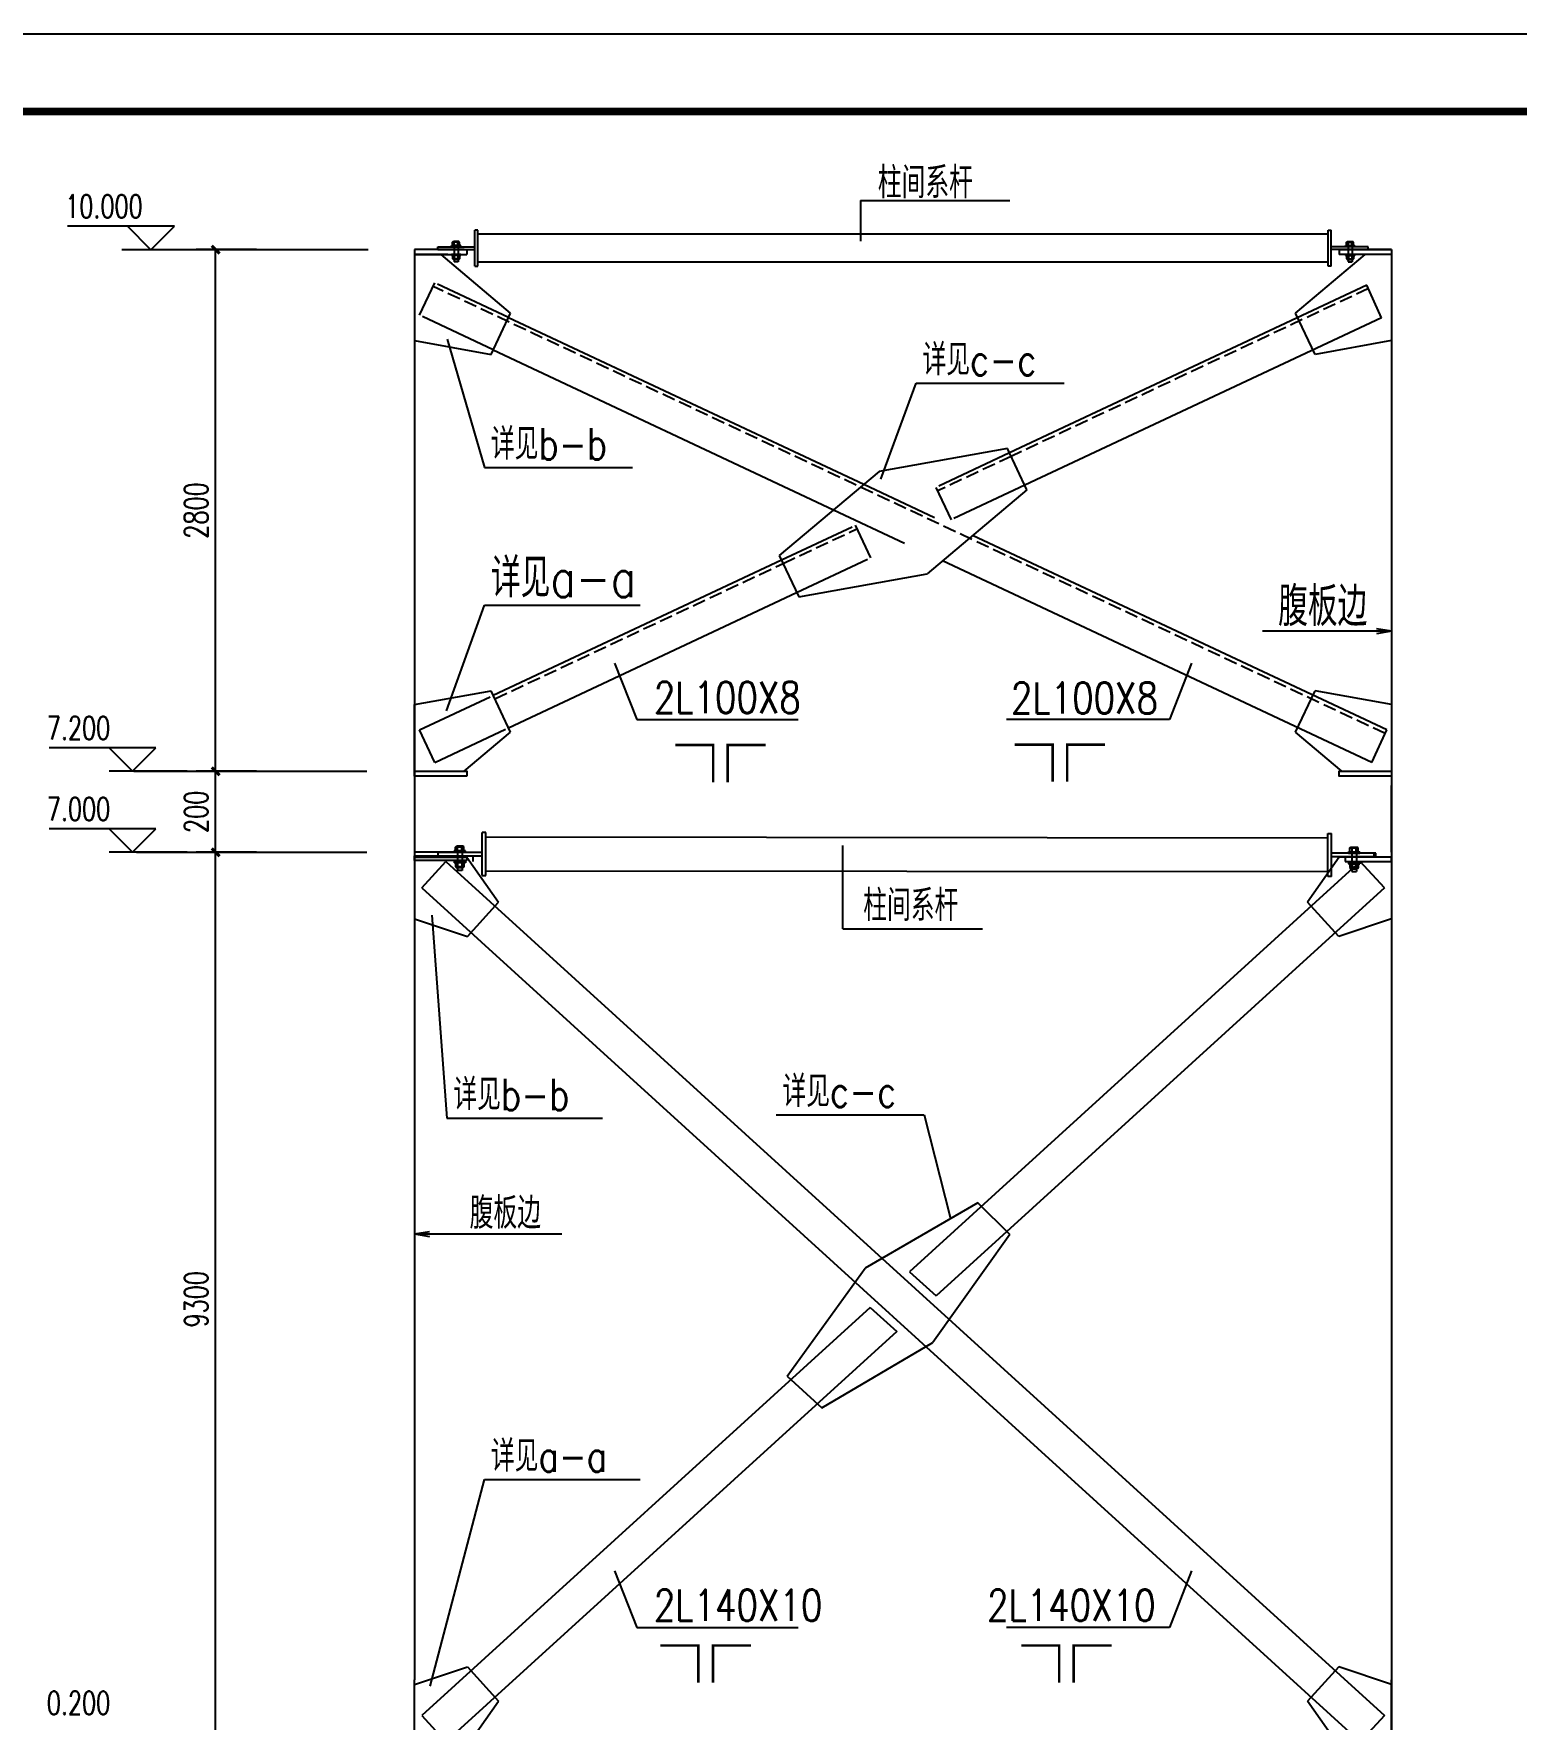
# Model space of a CAD drawing. Extents: x 14475413 to 15955882, y -732572 to -282951.
# Drawn here: x 15748312 to 15767356, y -488474 to -466825 of the extents above; entities that cross this region are included whole.
import ezdxf

# ---------------------------------------------------------------- set-up
doc = ezdxf.new("R2010")
doc.units = 0
doc.header["$LTSCALE"] = 1000
doc.header["$MEASUREMENT"] = 0
for name, pattern in [('DASH', [0.35, 0.25, -0.1]), ('x1', [2.5, 1.5, -1]), ('X2', [1.25, 0.75, -0.5])]:
    doc.linetypes.add(name, pattern=pattern)
for name, color, linetype in [('2D_GROUND', 151, 'Continuous'), ('3T_WOOD', 21, 'Continuous'), ('DIM_ELEV', 3, 'Continuous'), ('LS', 2, 'Continuous'), ('LSX', 2, 'X2'), ('PUB_DIM', 3, 'Continuous'), ('PUB_TEXT', 7, 'Continuous'), ('RED', 1, 'Continuous'), ('S', 2, 'Continuous'), ('TK', 4, 'Continuous'), ('X1', 2, 'x1'), ('线条', 44, 'Continuous')]:
    doc.layers.add(name, color=color, linetype=linetype)
doc.styles.add('_HZHT', font='txt.shx', dxfattribs={"bigfont": 'HZHT.shx'})
doc.styles.add('_TCH_DIM', font='SIMPLEX', dxfattribs={"bigfont": 'GBCBIG'})
doc.styles.add('_TCH_DIM_T3', font='SIMPLEX', dxfattribs={"width": 0.705882, "bigfont": 'GBCBIG'})
doc.dimstyles.new('_TCH_ARCH&&150', dxfattribs={"dimtxt": 446.25, "dimasz": 150, "dimexe": 375, "dimexo": 450, "dimgap": 150, "dimtad": 1, "dimdec": 0, "dimzin": 0, "dimdsep": 46, "dimtxsty": '_TCH_DIM_T3', "dimblk": 'ARCHTICK', "dimcen": 0.09, "dimclrt": 7, "dimazin": 2, "dimtfac": 1, "dimtdec": 0, "dimtix": 1, "dimtmove": 2, "dimatfit": 3, "dimfxl": 0, "dimtolj": 1, "dimtzin": 0, "dimarcsym": 0})

# ---------------------------------------------------------------- blocks, each defined once
blk = doc.blocks.new('A$C197D790D')
at = {"layer": 'LS'}
for p, q in [((6, 63), (0, 57)), ((0, 57), (0, 15)), ((6, 9), (0, 15)), ((30, 63), (6, 63)), ((6, 63), (6, 9)), ((30, 49), (6, 49)), ((30, 22), (6, 22)), ((30, 9), (6, 9)), ((30, 72), (30, 0)), ((39, 72), (30, 72)), ((39, 72), (39, 0)), ((99, 72), (99, 0)), ((99, 72), (108, 72)), ((108, 72), (108, 0)), ((108, 63), (108, 9)), ((108, 63), (132, 63)), ((108, 49), (132, 49)), ((108, 22), (132, 22)), ((108, 9), (132, 9)), ((132, 63), (132, 9)), ((132, 63), (139, 57)), ((132, 9), (139, 15)), ((139, 57), (139, 15)), ((139, 51), (157, 51)), ((139, 21), (157, 21)), ((157, 51), (157, 21)), ((39, 0), (30, 0)), ((99, 0), (108, 0))]:
    blk.add_line(p, q, dxfattribs=at)
at = {"layer": 'LSX'}
for p, q in [((30, 51), (139, 51)), ((30, 21), (139, 21))]:
    blk.add_line(p, q, dxfattribs=at)
blk = doc.blocks.new('GBTSD')
at = {"color": 4}
for p, q in [((-877737, -92008), (-877737, -92117)), ((-877737, -92008), (-877737, -92117)), ((-877737, -92026), (-877737, -92117)), ((-861011, -92026), (-861011, -92117))]:
    blk.add_line(p, q, dxfattribs=at)
for q in [(-870643, -91812), (-867963, -93409)]:
    blk.add_line((-870643, -93409), q)
at = {"layer": 'RED', "color": 4}
for p, q in [((-877485, -91562), (-877553, -91562)), ((-877553, -92387), (-877553, -91562)), ((-877485, -92387), (-877485, -91562)), ((-861339, -91668), (-877485, -91650)), ((-861339, -91580), (-861271, -91580)), ((-861339, -92405), (-861339, -91580)), ((-861271, -92405), (-861271, -91580)), ((-878404, -91941), (-877553, -91941)), ((-878404, -92008), (-877553, -92008)), ((-860420, -91959), (-861271, -91959)), ((-860420, -92026), (-861271, -92026)), ((-860456, -92026), (-860456, -91970)), ((-860420, -92026), (-860420, -91959)), ((-877553, -92387), (-877485, -92387)), ((-861339, -92317), (-877485, -92299)), ((-861271, -92405), (-861339, -92405))]:
    blk.add_line(p, q, dxfattribs=at)
at = {"layer": '线条', "color": 4}
blk.add_line((-878404, -91941), (-878404, -92008), dxfattribs=at)
at = {"yscale": 3, "zscale": 3}
for p, xscale, rotation in [((-878093, -91821), 3, 270), ((-860731, -91839), -3, 90)]:
    blk.add_blockref('A$C197D790D', p, dxfattribs=dict(at, xscale=xscale, rotation=rotation))
at = {"layer": 'PUB_TEXT', "style": '_HZHT', "width": 0.8}
blk.add_text('柱间系杆', height=600, dxfattribs=at).set_placement((-870250, -93259))
blk = doc.blocks.new('_ArchTick')
at = {"color": 0, "linetype": 'ByBlock', "const_width": 0.4}
blk.add_lwpolyline([(-0.5, -0.5), (0.5, 0.5)], dxfattribs=at)
blk = doc.blocks.new('*D1741')
at = {"layer": 'Defpoints', "color": 0}
for p in [(15825709, -23254), (15826942, -23254), (15826942, -33254)]:
    blk.add_point(p, dxfattribs=at)
at = {"layer": 'PUB_DIM', "color": 0, "lineweight": -2}
for p, q in [((15826492, -23254), (15825334, -23254)), ((15825709, -33254), (15825709, -23254)), ((15826492, -33254), (15825334, -33254))]:
    blk.add_line(p, q, dxfattribs=at)
at = {"layer": 'PUB_DIM', "color": 0, "lineweight": -2, "xscale": 150, "yscale": 150, "zscale": 150}
for p, rotation in [((15825709, -23254), 90), ((15825709, -33254), 270)]:
    blk.add_blockref('_ArchTick', p, dxfattribs=dict(at, rotation=rotation))
at = {"layer": 'PUB_DIM', "color": 7, "insert": (15825336, -28254), "char_height": 446.2, "attachment_point": 5, "rotation": 90, "style": '_TCH_DIM_T3'}
blk.add_mtext('\\A1;2800', dxfattribs=at)
blk = doc.blocks.new('*D1742')
at = {"layer": 'Defpoints', "color": 0}
for p in [(15825709, -33254), (15826942, -33254), (15826942, -34807)]:
    blk.add_point(p, dxfattribs=at)
at = {"layer": 'PUB_DIM', "color": 0, "lineweight": -2}
for p, q in [((15826492, -33254), (15825334, -33254)), ((15825709, -34807), (15825709, -33254)), ((15826492, -34807), (15825334, -34807))]:
    blk.add_line(p, q, dxfattribs=at)
at = {"layer": 'PUB_DIM', "color": 0, "lineweight": -2, "xscale": 150, "yscale": 150, "zscale": 150}
for p, rotation in [((15825709, -33254), 90), ((15825709, -34807), 270)]:
    blk.add_blockref('_ArchTick', p, dxfattribs=dict(at, rotation=rotation))
at = {"layer": 'PUB_DIM', "color": 7, "insert": (15825336, -34031), "char_height": 446.2, "attachment_point": 5, "rotation": 90, "style": '_TCH_DIM_T3'}
blk.add_mtext('\\A1;200', dxfattribs=at)
blk = doc.blocks.new('*D1743')
at = {"layer": 'Defpoints', "color": 0}
for p in [(15825709, -34807), (15826942, -34807), (15826942, -51944)]:
    blk.add_point(p, dxfattribs=at)
at = {"layer": 'PUB_DIM', "color": 0, "lineweight": -2}
for p, q in [((15826492, -34807), (15825334, -34807)), ((15825709, -51944), (15825709, -34807)), ((15826492, -51944), (15825334, -51944))]:
    blk.add_line(p, q, dxfattribs=at)
at = {"layer": 'PUB_DIM', "color": 0, "lineweight": -2, "xscale": 150, "yscale": 150, "zscale": 150}
for p, rotation in [((15825709, -34807), 90), ((15825709, -51944), 270)]:
    blk.add_blockref('_ArchTick', p, dxfattribs=dict(at, rotation=rotation))
at = {"layer": 'PUB_DIM', "color": 7, "insert": (15825336, -43375), "char_height": 446.2, "attachment_point": 5, "rotation": 90, "style": '_TCH_DIM_T3'}
blk.add_mtext('\\A1;9300', dxfattribs=at)
blk = doc.blocks.new('GeYuanFrame_45217454', base_point=(20.09, 4.53))
at = {"layer": 'TK'}
blk.add_lwpolyline([(20.09, 4.53), (20.09, 598.53), (861.09, 598.53), (861.09, 4.53)], close=True, dxfattribs=at)
at = {"layer": 'TK', "const_width": 1}
blk.add_lwpolyline([(45.09, 588.53), (851.09, 588.53), (851.09, 14.53), (45.09, 14.53)], close=True, dxfattribs=at)
blk = doc.blocks.new('1231S321')
for p, q in [((15838075.4, -22310.3), (15840937.7, -22310.3)), ((15823912.1, -23254.2), (15828636.6, -23254.2)), ((15830525.8, -23254.2), (15830525.8, -23345.2)), ((15847251.4, -23254.2), (15848254, -23254.2)), ((15847251.4, -23254.2), (15847251.4, -23345.2)), ((15829523.2, -23345.2), (15830525.8, -23345.2)), ((15848254, -23345.2), (15847251.4, -23345.2)), ((15829523.2, -24806.9), (15829523.2, -50666.8)), ((15848254, -24806.9), (15848254, -51942.9)), ((15830146.5, -24973.2), (15830863.8, -27429.3)), ((15838463.8, -27656), (15839138.7, -25815.5)), ((15839138.7, -25815.5), (15841977.3, -25815.5)), ((15830136.1, -32094.6), (15830863.8, -30069.2)), ((15830863.8, -30069.2), (15833846.8, -30069.2)), ((15848254, -30568.2), (15845776.1, -30568.2)), ((15848254, -30568.2), (15847966.2, -30520.5)), ((15848254, -30568.2), (15847966.2, -30615.8)), ((15833356.1, -31181.2), (15833783, -32262.8)), ((15844421, -31181.2), (15843994.1, -32262.8)), ((15833783, -32262.8), (15836876.9, -32262.8)), ((15843994.1, -32262.8), (15840869.7, -32262.8)), ((15824141.8, -33254), (15828605.7, -33254)), ((15824192.7, -34806.7), (15828605.7, -34806.7)), ((15829523.2, -34897.6), (15830525.8, -34897.6)), ((15829661.9, -35488.1), (15830124, -34980.2)), ((15830525.8, -34897.6), (15831133.9, -35764)), ((15847251.4, -34897.6), (15846643.2, -35764)), ((15848254, -34897.6), (15847251.4, -34897.6)), ((15848115.2, -35488.1), (15847653.1, -34980.2)), ((15830537.2, -36419.8), (15831133.9, -35764)), ((15847240, -36419.8), (15846643.2, -35764)), ((15829523.2, -36078.7), (15830537.2, -36419.8)), ((15829855, -36014.5), (15830143.3, -39900.5)), ((15848254, -36078.7), (15847240, -36419.8)), ((15830143.3, -39900.5), (15833126.3, -39900.5)), ((15836452.8, -39840.5), (15839291.4, -39840.5)), ((15839291.4, -39840.5), (15839798.1, -41828.3)), ((15829523.2, -42120.6), (15829810.9, -42073)), ((15829523.2, -42120.6), (15829810.9, -42168.2)), ((15829823.4, -50790.4), (15830863.8, -46829.9)), ((15830863.8, -46829.9), (15833846.8, -46829.9)), ((15833356.1, -48582.7), (15833783, -49664.3)), ((15844421, -48582.7), (15843994.1, -49664.3)), ((15833783, -49664.3), (15836876.9, -49664.3)), ((15843994.1, -49664.3), (15840869.7, -49664.3)), ((15829523.2, -50761.8), (15830537.2, -50420.7)), ((15830537.2, -50420.7), (15831133.9, -51076.5)), ((15847240, -50420.7), (15846643.2, -51076.5)), ((15848254, -50761.8), (15847240, -50420.7)), ((15829661.9, -51352.4), (15830124, -51860.3)), ((15830525.8, -51942.9), (15831133.9, -51076.5)), ((15847251.4, -51942.9), (15846643.2, -51076.5)), ((15848115.3, -51352.4), (15847653.1, -51860.3))]:
    blk.add_line(p, q)
at = {"const_width": 50}
for points in [[(15834519.7, -32751.5), (15835247.7, -32751.5), (15835247.7, -33463.5)], [(15836253.9, -32751.5), (15835525.9, -32751.5), (15835525.9, -33463.5)], [(15841027.9, -32742), (15841755.9, -32742), (15841755.9, -33454)], [(15842762.1, -32742), (15842034.1, -32742), (15842034.1, -33454)], [(15834236.7, -50011.8), (15834964.7, -50011.8), (15834964.7, -50723.8)], [(15835970.9, -50011.8), (15835242.9, -50011.8), (15835242.9, -50723.8)], [(15841153.5, -50011.8), (15841881.5, -50011.8), (15841881.5, -50723.8)], [(15842887.7, -50011.8), (15842159.7, -50011.8), (15842159.7, -50723.8)]]:
    blk.add_lwpolyline(points, dxfattribs=at)
for points in [[(15830525.8, -33344.9), (15829523.2, -33344.9), (15829523.2, -33254), (15830525.8, -33254)], [(15848254, -33344.9), (15847251.4, -33344.9), (15847251.4, -33254), (15848254, -33254)], [(15830525.8, -34965.1), (15829523.2, -34965.1), (15829523.2, -34874.2), (15830525.8, -34874.2)], [(15847362.4, -34983.3), (15848254, -34983.3), (15848254, -34897.6), (15847362.4, -34897.6)]]:
    blk.add_lwpolyline(points, close=True)
at = {"layer": 'DIM_ELEV'}
for p, q in [((15824918.7, -22804.6), (15822871.1, -22804.6)), ((15824468.7, -23254.6), (15824018.7, -22804.6)), ((15824468.7, -23254.6), (15824918.7, -22804.6)), ((15825518.7, -23254.6), (15824018.7, -23254.6)), ((15824566.1, -32804), (15822518.5, -32804)), ((15824116.1, -33254), (15823666.1, -32804)), ((15824116.1, -33254), (15824566.1, -32804)), ((15825166.1, -33254), (15823666.1, -33254)), ((15824566.1, -34356.7), (15822518.5, -34356.7)), ((15824116.1, -34806.7), (15823666.1, -34356.7)), ((15824116.1, -34806.7), (15824566.1, -34356.7)), ((15825166.1, -34806.7), (15823666.1, -34806.7))]:
    blk.add_line(p, q, dxfattribs=at)
at = {"layer": 'PUB_TEXT'}
for p, q in [((15830863.8, -27429.3), (15833702.5, -27429.3)), ((15829523.2, -42120.6), (15832348, -42120.6))]:
    blk.add_line(p, q, dxfattribs=at)
at = {"layer": 'RED', "color": 4}
for p, q in [((15830679.9, -23569.9), (15830679.9, -22882.4)), ((15830736.2, -22882.4), (15830679.9, -22882.4)), ((15830736.2, -23569.9), (15830736.2, -22882.4)), ((15847041, -23569.9), (15847041, -22882.4)), ((15847041, -22882.4), (15847097.2, -22882.4)), ((15847097.2, -23569.9), (15847097.2, -22882.4)), ((15829970.7, -23198), (15830679.9, -23198)), ((15829970.7, -23254.2), (15829970.7, -23198)), ((15829970.7, -23254.2), (15830679.9, -23254.2)), ((15847041, -22955.5), (15830736.2, -22955.5)), ((15847806.4, -23198), (15847097.2, -23198)), ((15847806.4, -23254.2), (15847097.2, -23254.2)), ((15847806.4, -23254.2), (15847806.4, -23198)), ((15830679.9, -23569.9), (15830736.2, -23569.9)), ((15847041, -23496.7), (15830736.2, -23496.7)), ((15847097.2, -23569.9), (15847041, -23569.9))]:
    blk.add_line(p, q, dxfattribs=at)
at = {"layer": 'S'}
for p, q in [((15830474.8, -23254.2), (15829523.2, -23254.2)), ((15829523.2, -23254.2), (15829523.2, -24998.4)), ((15848254, -23254.2), (15847302.3, -23254.2)), ((15848254, -23254.2), (15848254, -24998.4)), ((15830164.1, -23345.2), (15829523.2, -23345.2)), ((15831363.3, -24469.4), (15830030.9, -23345.2)), ((15846413.9, -24469.4), (15847746.2, -23345.2)), ((15848254, -23345.2), (15847613, -23345.2)), ((15847777.1, -23932.7), (15840929.5, -27148.6)), ((15830991.3, -25261.4), (15831363.3, -24469.4)), ((15831323.4, -24554.2), (15838133.8, -27752.6)), ((15846785.8, -25261.4), (15846413.9, -24469.4)), ((15848062.1, -24558.4), (15841221.7, -27770.9)), ((15829523.2, -24998.4), (15830991.3, -25261.4)), ((15831031.2, -25176.5), (15837555.5, -28240.6)), ((15848254, -24998.4), (15846785.8, -25261.4)), ((15840889.6, -27063.8), (15838427.4, -27504.9)), ((15841261.6, -27855.7), (15840889.6, -27063.8)), ((15838427.4, -27504.9), (15836515.6, -29118)), ((15841261.6, -27855.7), (15839349.8, -29468.9)), ((15848161.2, -32461.9), (15840221.7, -28733.2)), ((15831031.2, -31797.2), (15836555.4, -29202.8)), ((15836515.6, -29118), (15836887.5, -29910)), ((15847876.2, -33087.6), (15839643.4, -29221.1)), ((15836887.5, -29910), (15839349.8, -29468.9)), ((15831323.4, -32419.5), (15836847.7, -29825.1)), ((15829523.2, -31975.4), (15830991.3, -31712.4)), ((15829523.2, -33254), (15829523.2, -31975.4)), ((15831363.3, -32504.3), (15830991.3, -31712.4)), ((15846413.9, -32504.3), (15846785.8, -31712.4)), ((15848254, -31975.4), (15846785.8, -31712.4)), ((15830474.8, -33254), (15831363.3, -32504.3)), ((15847302.3, -33254), (15846413.9, -32504.3)), ((15848254, -34806.7), (15848254, -33528.1)), ((15830474.8, -34806.7), (15829523.2, -34806.7)), ((15829523.2, -34897.6), (15829523.2, -36434.7)), ((15830164.1, -34897.6), (15829523.2, -34897.6)), ((15848254, -34897.6), (15847613, -34897.6)), ((15848254, -34897.6), (15848254, -36434.7)), ((15840323, -41523.4), (15838160.1, -42780)), ((15840936.8, -42133.8), (15840323, -41523.4)), ((15840936.8, -42133.8), (15839457.3, -44205.1)), ((15836667.4, -44850), (15838160.1, -42780)), ((15837330.6, -45453.5), (15839457.3, -44205.1)), ((15829523.2, -51942.9), (15829523.2, -50666.8)), ((15848254, -51942.9), (15848254, -50666.8))]:
    blk.add_line(p, q, dxfattribs=at)
at = {"layer": 'S', "linetype": 'DASH'}
for p, q in [((15847809, -24000.6), (15840961.4, -27216.5)), ((15831063.1, -31865.1), (15836587.3, -29270.7))]:
    blk.add_line(p, q, dxfattribs=at)
at = {"layer": 'X1'}
for p, q in [((15829616.9, -24512.3), (15829909.2, -23890.1)), ((15831323.4, -24554.2), (15829909.2, -23890.1)), ((15848062.1, -24558.4), (15847777.1, -23932.7)), ((15831031.2, -25176.5), (15829616.9, -24512.3)), ((15840929.5, -27148.6), (15839515.2, -27812.8)), ((15838133.8, -27752.6), (15840221.7, -28733.2)), ((15841221.7, -27770.9), (15839807.5, -28435.1)), ((15839515.2, -27812.8), (15839807.5, -28435.1)), ((15837555.5, -28240.6), (15839643.4, -29221.1)), ((15836555.4, -29202.8), (15837969.7, -28538.7)), ((15837969.7, -28538.7), (15838261.9, -29160.9)), ((15836847.7, -29825.1), (15838261.9, -29160.9)), ((15829616.9, -32461.4), (15831031.2, -31797.2)), ((15829909.2, -33083.7), (15829616.9, -32461.4)), ((15829909.2, -33083.7), (15831323.4, -32419.5)), ((15847876.2, -33087.6), (15848161.2, -32461.9))]:
    blk.add_line(p, q, dxfattribs=at)
at = {"layer": 'X1', "linetype": 'DASH'}
for p, q in [((15848129.3, -32529.8), (15829877.3, -23957.9)), ((15840961.4, -27216.5), (15839547.1, -27880.7)), ((15836587.3, -29270.7), (15838001.6, -28606.5))]:
    blk.add_line(p, q, dxfattribs=at)
at = {"layer": 'X1', "linetype": 'ByBlock'}
for p, q in [((15830124, -34980.2), (15848115.2, -51352.4)), ((15847653.1, -34980.2), (15839009.7, -42845.8)), ((15829661.9, -35488.1), (15847653.1, -51860.3)), ((15848115.2, -35488.1), (15839519.8, -43310)), ((15839009.7, -42845.8), (15839519.8, -43310)), ((15838257.3, -43530.5), (15829661.9, -51352.4)), ((15838257.3, -43530.5), (15838767.4, -43994.7)), ((15838767.4, -43994.7), (15830124, -51860.3)), ((15836667.4, -44850), (15837330.6, -45453.5))]:
    blk.add_line(p, q, dxfattribs=at)
at = {"layer": '线条'}
blk.add_line((15838075.4, -22310.3), (15838075.4, -23090.7), dxfattribs=at)
at = {"yscale": 2.499937500804663, "zscale": 2.499937500051601}
for p, xscale, rotation in [((15830229.5, -23098.5), 2.499937500804663, 270), ((15847547.6, -23098.5), -2.499937500804663, 90)]:
    blk.add_blockref('A$C197D790D', p, dxfattribs=dict(at, xscale=xscale, rotation=rotation))
at = {"layer": '2D_GROUND', "color": 4, "xscale": 0.999974999576807, "yscale": 0.999974999576807, "zscale": 0.9999750000206404}
blk.add_blockref('GBTSD', (16708352.3, 57131.7), dxfattribs=at)
at = {"layer": 'PUB_TEXT'}
for s, height, style, width, p in [('柱间系杆', 599.99, '_HZHT', 0.8, (15838403.2, -22270)), ('10.000', 446.25, '_TCH_DIM', 0.705882, (15822826.1, -22647.1)), ('详见c-c', 599.99, '_HZHT', 0.8, (15839261, -25664.7)), ('详见b-b', 599.99, '_HZHT', 0.8, (15830986.2, -27278.6)), ('详见a-a', 749.98, '_HZHT', 0.8, (15830986.2, -29918.4)), ('腹板边', 749.98, '_HZHT', 0.8, (15846078.4, -30469.6)), ('2L100X8', 599.99, '_HZHT', 0.8, (15834110.8, -32137.5)), ('2L100X8', 599.99, '_HZHT', 0.8, (15840956.9, -32148.6)), ('7.200', 446.25, '_TCH_DIM', 0.705882, (15822473.5, -32646.5)), ('7.000', 446.25, '_TCH_DIM', 0.705882, (15822473.5, -34199.2)), ('详见b-b', 599.99, '_HZHT', 0.8, (15830265.6, -39749.8)), ('详见c-c', 599.99, '_HZHT', 0.8, (15836575.1, -39689.8)), ('腹板边', 599.99, '_HZHT', 0.8, (15830578.7, -42022)), ('详见a-a', 599.99, '_HZHT', 0.8, (15830986.2, -46679.2)), ('2L140X10', 599.99, '_HZHT', 0.8, (15834110.8, -49539.1)), ('2L140X10', 599.99, '_HZHT', 0.8, (15840499.4, -49539.1)), ('0.200', 446.25, '_TCH_DIM', 0.705882, (15822473.5, -51335.4))]:
    blk.add_text(s, height=height, dxfattribs=dict(at, style=style, width=width)).set_placement(p)
at = {"layer": 'PUB_DIM'}
for p1, p2, text, picture, middle in [((15826942.2, -33254.2), (15826942.2, -23254.2), '2800', '*D1741', (15825335.9, -28254.2)), ((15826942.2, -34807), (15826942.2, -33254.2), '200', '*D1742', (15825335.9, -34030.6)), ((15826942.2, -51943.6), (15826942.2, -34807), '9300', '*D1743', (15825335.9, -43375.3))]:
    dim = blk.add_aligned_dim(p1=p1, p2=p2, distance=1233.1, text=text, dimstyle='_TCH_ARCH&&150', dxfattribs=at)
    dim.commit()
    dim.dimension.update_dxf_attribs({"geometry": picture, "text_midpoint": middle})

msp = doc.modelspace()

# ---------------------------------------------------------------- block references
at = {"layer": '3T_WOOD'}
for name, p, xscale, yscale, zscale in [('GeYuanFrame_45217454', (15717298.9, -526225.4), 100, 100, 100), ('1231S321', (5147423.9, -454018.4), 0.6699999999254942, 0.6700000000419095, 0.67)]:
    msp.add_blockref(name, p, dxfattribs=dict(at, xscale=xscale, yscale=yscale, zscale=zscale))

doc.saveas('drawing.dxf')
